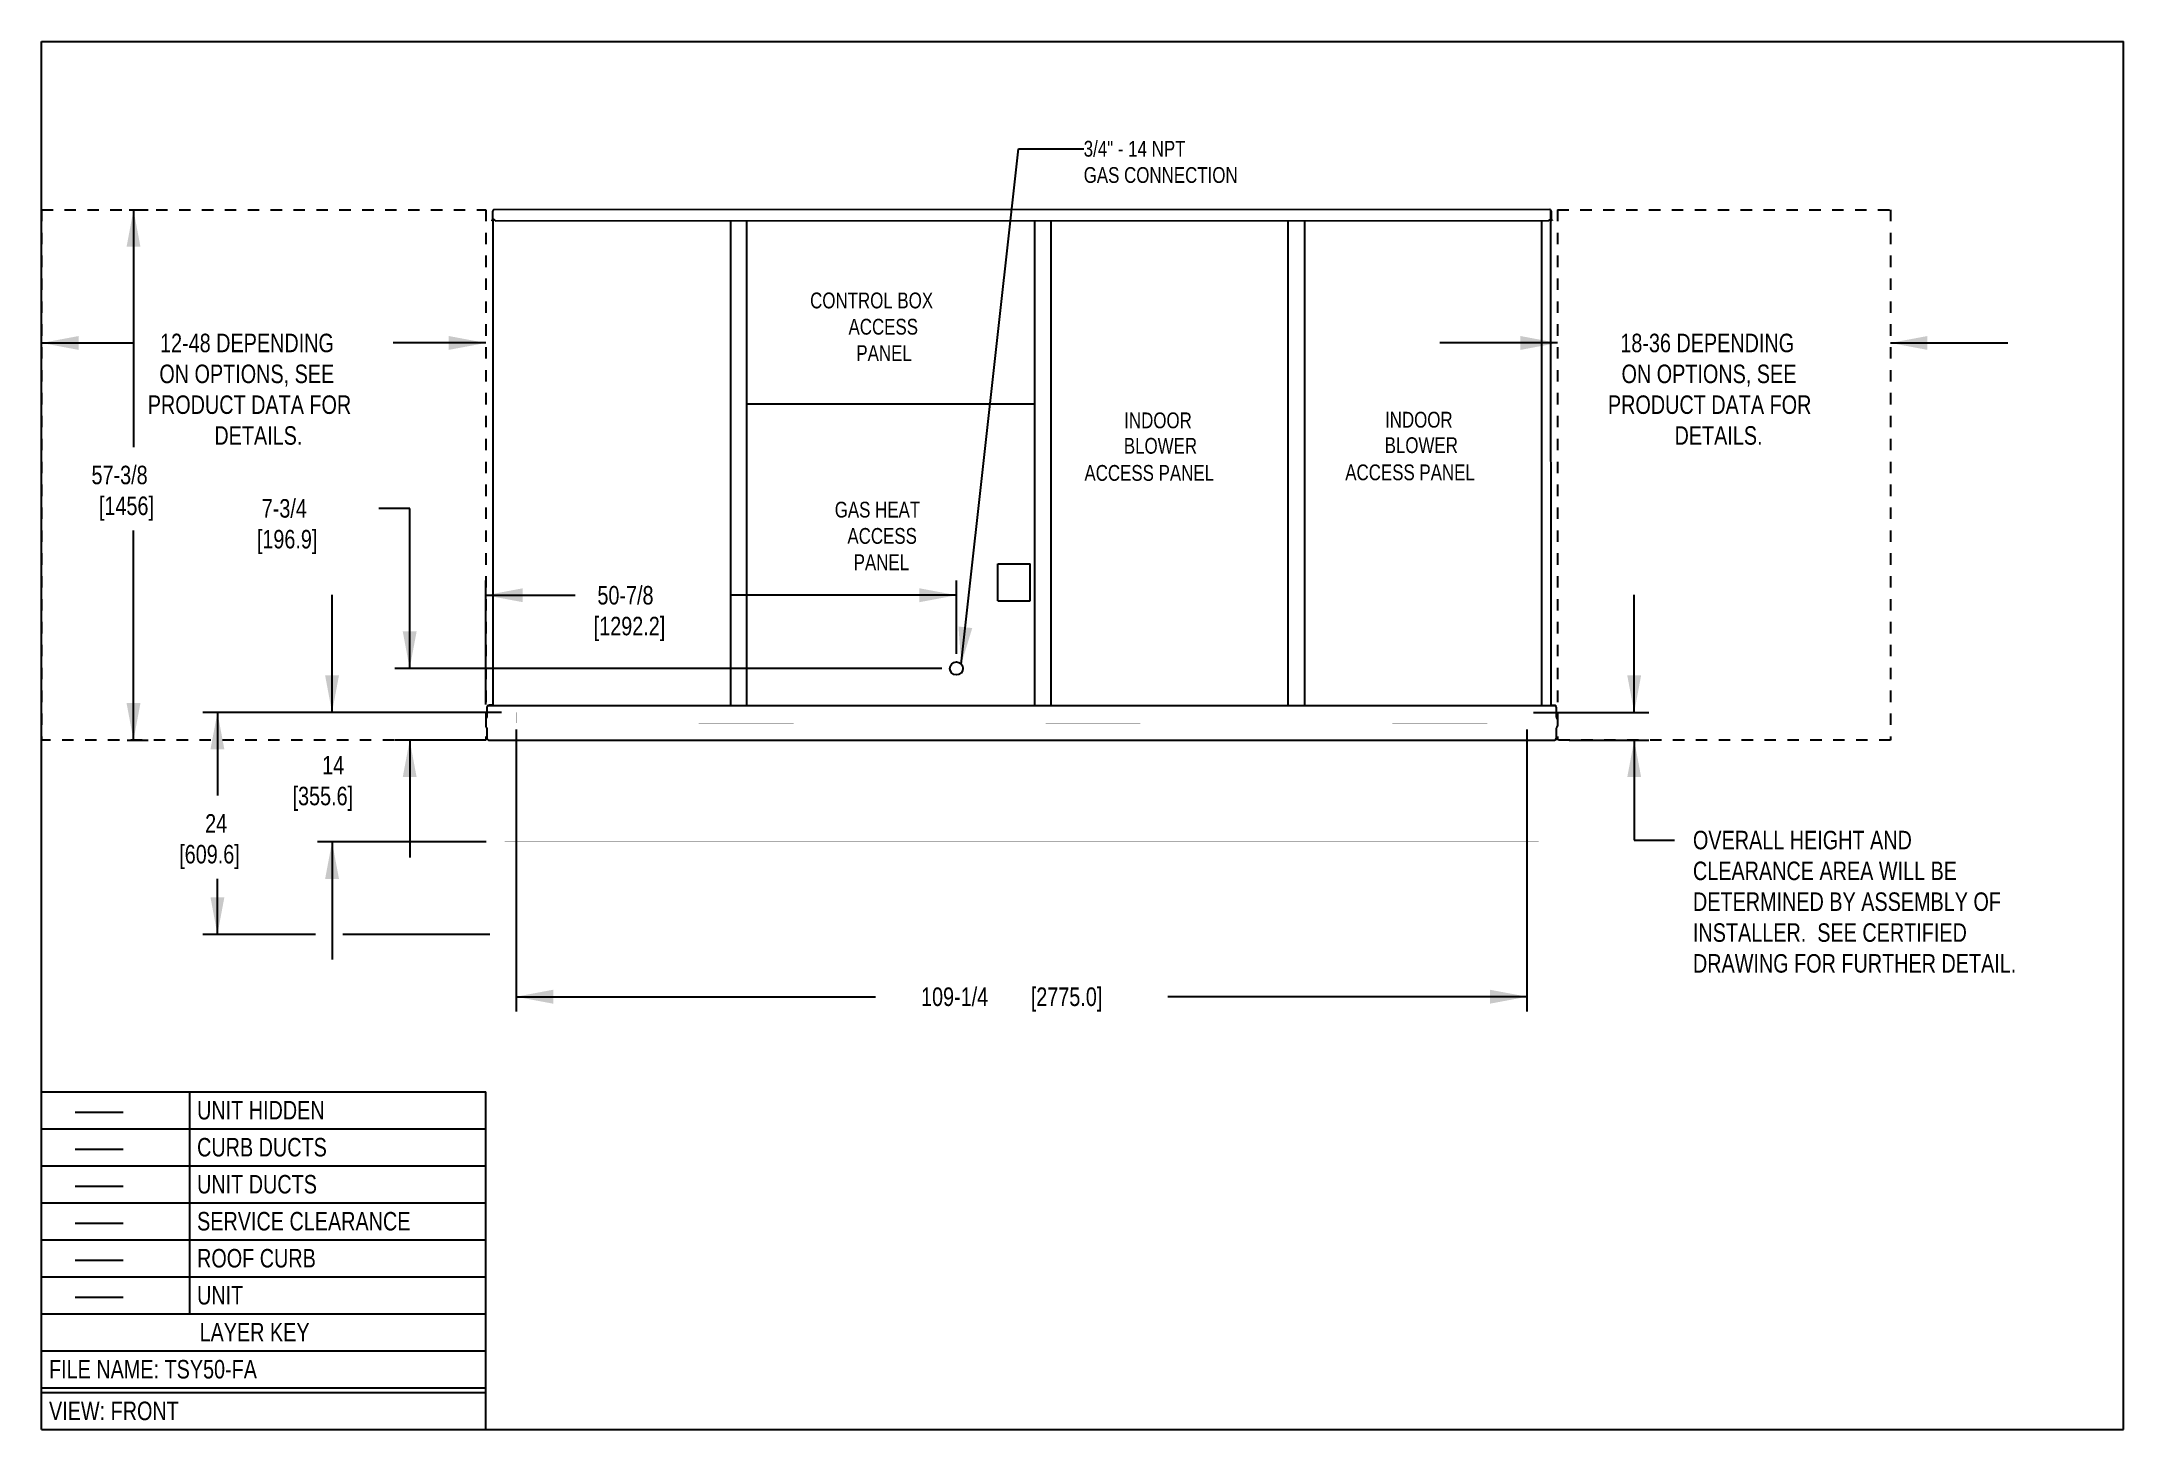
# Model space of a CAD drawing. Extents: x 0 to 225, y 0 to 150.
import ezdxf

# ---------------------------------------------------------------- set-up
doc = ezdxf.new("R2010")
doc.units = 0
doc.header["$LTSCALE"] = 12.375
doc.linetypes.add('DASHED', pattern=[0.2, 0.1, -0.1])
doc.linetypes.add('DOT', pattern=[0.2, 0.1, -0.1])
doc.layers.get('0').update_dxf_attribs({"linetype": 'CONTINUOUS'})
for name, color, linetype in [('CURB-14', 6, 'CONTINUOUS'), ('CURB-14-DIM', 6, 'CONTINUOUS'), ('CURB-24', 6, 'CONTINUOUS'), ('CURB-24-DIM', 6, 'CONTINUOUS'), ('NOTES', 1, 'CONTINUOUS'), ('SERVCLEAR', 1, 'CONTINUOUS'), ('SERVCLRDIM', 1, 'CONTINUOUS'), ('UNIT-DIM', 7, 'CONTINUOUS'), ('UNIT-SOL', 7, 'CONTINUOUS')]:
    doc.layers.add(name, color=color, linetype=linetype)
doc.styles.get("Standard").update_dxf_attribs({"font": 'txt', "width": 0.8})
doc.styles.add('TEXTSTYLE_2', font='txt', dxfattribs={"width": 8})
doc.dimstyles.get("Standard").update_dxf_attribs({"dimtxt": 2, "dimasz": 4, "dimexe": 1.5875, "dimexo": 1.5875, "dimgap": 0.09, "dimtad": 0, "dimtih": 1, "dimtoh": 1, "dimzin": 4, "dimcen": 0.09, "dimazin": 3, "dimtol": 1, "dimtp": 0.03, "dimtm": 0.03, "dimtfac": 1, "dimtofl": 0, "dimtmove": 0, "dimatfit": 3})

# ---------------------------------------------------------------- blocks, each defined once
blk = doc.blocks.new('*U4')
at = {"layer": 'UNIT-DIM', "color": 7, "width": 0.8}
for s, p in [('57-3/8', (5.39, 102.16)), ('[1456]', (6.19, 98.83))]:
    blk.add_text(s, height=2, dxfattribs=at).set_placement(p)
blk = doc.blocks.new('_FILLED')
at = {"color": 0, "linetype": 'BYBLOCK'}
blk.add_solid([(0, 0), (-1, 0.1875), (-1, -0.1875)], dxfattribs=at)
blk = doc.blocks.new('*D3')
at = {"layer": 'UNIT-DIM', "color": 7, "linetype": 'CONTINUOUS'}
for p, q in [((9.47, 131.82), (11.51, 131.82)), ((9.93, 131.82), (9.93, 106.16)), ((9.93, 74.5), (9.93, 97.16)), ((9.24, 74.5), (11.51, 74.5))]:
    blk.add_line(p, q, dxfattribs=at)
blk.add_blockref('*U4', (0, 0))
at = {"layer": 'UNIT-DIM', "color": 7, "linetype": 'CONTINUOUS', "xscale": 4, "yscale": 4, "zscale": 4}
for p, rotation in [((9.93, 131.82), 90), ((9.93, 74.5), 270)]:
    blk.add_blockref('_FILLED', p, dxfattribs=dict(at, rotation=rotation))
blk = doc.blocks.new('*U6')
at = {"layer": 'SERVCLRDIM', "color": 1, "width": 0.8}
for s, p in [('12-48 DEPENDING', (12.8, 116.43)), (' ON OPTIONS, SEE', (12.13, 113.09)), ('PRODUCT DATA FOR', (11.47, 109.76)), ('DETAILS.', (18.67, 106.43))]:
    blk.add_text(s, height=2, dxfattribs=at).set_placement(p)
blk = doc.blocks.new('*D5')
at = {"layer": 'SERVCLRDIM', "color": 1, "linetype": 'CONTINUOUS'}
for p, q in [((0, 117.43), (10, 117.43)), ((48, 117.43), (38, 117.43))]:
    blk.add_line(p, q, dxfattribs=at)
blk.add_blockref('*U6', (0, 0))
at = {"layer": 'SERVCLRDIM', "color": 1, "linetype": 'CONTINUOUS', "xscale": 4, "yscale": 4, "zscale": 4, "rotation": 180}
blk.add_blockref('_FILLED', (0, 117.43), dxfattribs=at)
at = {"layer": 'SERVCLRDIM', "color": 1, "linetype": 'CONTINUOUS', "xscale": 4, "yscale": 4, "zscale": 4}
blk.add_blockref('_FILLED', (48, 117.43), dxfattribs=at)
blk = doc.blocks.new('*U8')
at = {"layer": 'SERVCLRDIM', "color": 1, "width": 0.8}
for s, p in [('18-36 DEPENDING', (170.63, 116.43)), ('ON OPTIONS, SEE', (170.76, 113.09)), ('PRODUCT DATA FOR', (169.29, 109.76)), ('DETAILS.', (176.49, 106.43))]:
    blk.add_text(s, height=2, dxfattribs=at).set_placement(p)
blk = doc.blocks.new('*D7')
at = {"layer": 'SERVCLRDIM', "color": 1, "linetype": 'CONTINUOUS'}
for p, q in [((163.83, 117.43), (151.13, 117.43)), ((199.83, 117.43), (212.53, 117.43))]:
    blk.add_line(p, q, dxfattribs=at)
blk.add_blockref('*U8', (0, 0))
at = {"layer": 'SERVCLRDIM', "color": 1, "linetype": 'CONTINUOUS', "xscale": 4, "yscale": 4, "zscale": 4}
blk.add_blockref('_FILLED', (163.83, 117.43), dxfattribs=at)
at = {"layer": 'SERVCLRDIM', "color": 1, "linetype": 'CONTINUOUS', "xscale": 4, "yscale": 4, "zscale": 4, "rotation": 180}
blk.add_blockref('_FILLED', (199.83, 117.43), dxfattribs=at)
blk = doc.blocks.new('*U10')
at = {"layer": 'CURB-14-DIM', "color": 6, "width": 0.8}
for s, p in [('109-1/4', (95.05, 45.77)), ('[2775.0]', (106.91, 45.77))]:
    blk.add_text(s, height=2, dxfattribs=at).set_placement(p)
blk = doc.blocks.new('*D9')
at = {"layer": 'CURB-14-DIM', "color": 6, "linetype": 'CONTINUOUS'}
for p, q in [((51.29, 75.65), (51.29, 45.18)), ((160.54, 75.65), (160.54, 45.18)), ((51.29, 46.77), (90.11, 46.77)), ((160.54, 46.77), (121.71, 46.77))]:
    blk.add_line(p, q, dxfattribs=at)
blk.add_blockref('*U10', (0, 0))
at = {"layer": 'CURB-14-DIM', "color": 6, "linetype": 'CONTINUOUS', "xscale": 4, "yscale": 4, "zscale": 4, "rotation": 180}
blk.add_blockref('_FILLED', (51.29, 46.77), dxfattribs=at)
at = {"layer": 'CURB-14-DIM', "color": 6, "linetype": 'CONTINUOUS', "xscale": 4, "yscale": 4, "zscale": 4}
blk.add_blockref('_FILLED', (160.54, 46.77), dxfattribs=at)
blk = doc.blocks.new('*U12')
at = {"layer": 'CURB-24-DIM', "color": 6, "width": 0.8}
for s, p in [('24', (17.67, 64.5)), ('[609.6]', (14.87, 61.17))]:
    blk.add_text(s, height=2, dxfattribs=at).set_placement(p)
blk = doc.blocks.new('*D11')
at = {"layer": 'CURB-24-DIM', "color": 6, "linetype": 'CONTINUOUS'}
for p, q in [((49.7, 77.5), (17.42, 77.5)), ((19, 77.5), (19, 68.5)), ((19, 53.5), (19, 59.5)), ((29.6, 53.5), (17.42, 53.5)), ((48.45, 53.5), (32.57, 53.5))]:
    blk.add_line(p, q, dxfattribs=at)
blk.add_blockref('*U12', (0, 0))
at = {"layer": 'CURB-24-DIM', "color": 6, "linetype": 'CONTINUOUS', "xscale": 4, "yscale": 4, "zscale": 4}
for p, rotation in [((19, 77.5), 90), ((19, 53.5), 270)]:
    blk.add_blockref('_FILLED', p, dxfattribs=dict(at, rotation=rotation))
blk = doc.blocks.new('*U14')
at = {"layer": 'CURB-24-DIM', "color": 6, "width": 0.8}
for s, p in [('109-1/4', (95.05, 45.76)), ('[2775.0]', (106.91, 45.76))]:
    blk.add_text(s, height=2, dxfattribs=at).set_placement(p)
blk = doc.blocks.new('*D13')
at = {"layer": 'CURB-24-DIM', "color": 6, "linetype": 'CONTINUOUS'}
for p, q in [((51.29, 75.65), (51.29, 45.17)), ((160.54, 75.65), (160.54, 45.17)), ((51.29, 46.76), (90.11, 46.76)), ((160.54, 46.76), (121.71, 46.76))]:
    blk.add_line(p, q, dxfattribs=at)
blk.add_blockref('*U14', (0, 0))
at = {"layer": 'CURB-24-DIM', "color": 6, "linetype": 'CONTINUOUS', "xscale": 4, "yscale": 4, "zscale": 4, "rotation": 180}
blk.add_blockref('_FILLED', (51.29, 46.76), dxfattribs=at)
at = {"layer": 'CURB-24-DIM', "color": 6, "linetype": 'CONTINUOUS', "xscale": 4, "yscale": 4, "zscale": 4}
blk.add_blockref('_FILLED', (160.54, 46.76), dxfattribs=at)
blk = doc.blocks.new('*U16')
at = {"layer": 'CURB-14-DIM', "color": 6, "width": 0.8}
for s, p in [('14', (30.32, 70.8)), ('[355.6]', (27.12, 67.46))]:
    blk.add_text(s, height=2, dxfattribs=at).set_placement(p)
blk = doc.blocks.new('*D15')
at = {"layer": 'CURB-14-DIM', "color": 6, "linetype": 'CONTINUOUS'}
for p, q in [((31.39, 77.5), (31.39, 90.2)), ((49.7, 77.5), (29.8, 77.5)), ((48.04, 63.5), (29.8, 63.5)), ((31.39, 63.5), (31.39, 50.8))]:
    blk.add_line(p, q, dxfattribs=at)
blk.add_blockref('*U16', (0, 0))
at = {"layer": 'CURB-14-DIM', "color": 6, "linetype": 'CONTINUOUS', "xscale": 4, "yscale": 4, "zscale": 4}
for p, rotation in [((31.39, 77.5), 270), ((31.39, 63.5), 90)]:
    blk.add_blockref('_FILLED', p, dxfattribs=dict(at, rotation=rotation))
blk = doc.blocks.new('*U18')
at = {"layer": 'NOTES', "color": 1, "width": 0.8}
for s, p in [('OVERALL HEIGHT AND', (178.48, 62.7)), ('CLEARANCE AREA WILL BE', (178.48, 59.37)), ('DETERMINED BY ASSEMBLY OF', (178.48, 56.04)), ('INSTALLER.  SEE CERTIFIED', (178.48, 52.7)), ('DRAWING FOR FURTHER DETAIL.', (178.48, 49.37))]:
    blk.add_text(s, height=2, dxfattribs=at).set_placement(p)
blk = doc.blocks.new('*D17')
at = {"layer": 'NOTES', "color": 1, "linetype": 'CONTINUOUS'}
for p, q in [((172.13, 77.5), (172.13, 90.2)), ((161.25, 77.5), (173.72, 77.5)), ((165.11, 74.5), (173.72, 74.5)), ((172.13, 74.5), (172.13, 63.7)), ((172.13, 63.7), (176.48, 63.7))]:
    blk.add_line(p, q, dxfattribs=at)
blk.add_blockref('*U18', (0, 0))
at = {"layer": 'NOTES', "color": 1, "linetype": 'CONTINUOUS', "xscale": 4, "yscale": 4, "zscale": 4}
for p, rotation in [((172.13, 77.5), 270), ((172.13, 74.5), 90)]:
    blk.add_blockref('_FILLED', p, dxfattribs=dict(at, rotation=rotation))
blk = doc.blocks.new('*U20')
at = {"layer": 'UNIT-DIM', "color": 7, "width": 0.8}
for s, p in [('7-3/4', (23.79, 98.55)), ('[196.9]', (23.26, 95.22))]:
    blk.add_text(s, height=2, dxfattribs=at).set_placement(p)
blk = doc.blocks.new('*D19')
at = {"layer": 'UNIT-DIM', "color": 7, "linetype": 'CONTINUOUS'}
for p, q in [((39.78, 99.55), (36.46, 99.55)), ((39.78, 82.25), (39.78, 99.55)), ((97.29, 82.25), (38.19, 82.25)), ((46.72, 74.5), (38.19, 74.5)), ((39.78, 74.5), (39.78, 61.8))]:
    blk.add_line(p, q, dxfattribs=at)
blk.add_blockref('*U20', (0, 0))
at = {"layer": 'UNIT-DIM', "color": 7, "linetype": 'CONTINUOUS', "xscale": 4, "yscale": 4, "zscale": 4}
for p, rotation in [((39.78, 82.25), 270), ((39.78, 74.5), 90)]:
    blk.add_blockref('_FILLED', p, dxfattribs=dict(at, rotation=rotation))
blk = doc.blocks.new('*U22')
at = {"layer": 'UNIT-DIM', "color": 7, "width": 0.8}
for s, p in [('50-7/8', (60.07, 89.16)), ('[1292.2]', (59.67, 85.83))]:
    blk.add_text(s, height=2, dxfattribs=at).set_placement(p)
blk = doc.blocks.new('*D21')
at = {"layer": 'UNIT-DIM', "color": 7, "linetype": 'CONTINUOUS'}
for p, q in [((48, 78.34), (48, 91.75)), ((48, 90.16), (57.67, 90.16)), ((98.88, 90.16), (74.47, 90.16)), ((98.88, 83.84), (98.88, 91.75))]:
    blk.add_line(p, q, dxfattribs=at)
blk.add_blockref('*U22', (0, 0))
at = {"layer": 'UNIT-DIM', "color": 7, "linetype": 'CONTINUOUS', "xscale": 4, "yscale": 4, "zscale": 4, "rotation": 180}
blk.add_blockref('_FILLED', (48, 90.16), dxfattribs=at)
at = {"layer": 'UNIT-DIM', "color": 7, "linetype": 'CONTINUOUS', "xscale": 4, "yscale": 4, "zscale": 4}
blk.add_blockref('_FILLED', (98.88, 90.16), dxfattribs=at)
blk = doc.blocks.new('*U23')
at = {"layer": 'NOTES', "color": 1, "width": 0.8}
blk.add_text('VIEW: FRONT', height=2, dxfattribs=at).set_placement((0.8, 1))
blk = doc.blocks.new('*U24')
at = {"layer": 'NOTES', "color": 1, "width": 0.8}
blk.add_text('FILE NAME: TSY50-FA', height=2, dxfattribs=at).set_placement((0.8, 5.5))
blk = doc.blocks.new('*U25')
at = {"layer": 'NOTES', "color": 1, "width": 0.8}
blk.add_text('LAYER KEY', height=2, dxfattribs=at).set_placement((17.07, 9.5))
blk = doc.blocks.new('*U26')
at = {"layer": 'NOTES', "color": 7, "style": 'TEXTSTYLE_2', "width": 8}
blk.add_text('-', height=2, dxfattribs=at).set_placement((2.67, 13.5))
blk = doc.blocks.new('*U27')
at = {"layer": 'NOTES', "color": 1, "width": 0.8}
blk.add_text('UNIT', height=2, dxfattribs=at).set_placement((16.8, 13.5))
blk = doc.blocks.new('*U28')
at = {"layer": 'NOTES', "color": 6, "style": 'TEXTSTYLE_2', "width": 8}
blk.add_text('-', height=2, dxfattribs=at).set_placement((2.67, 17.5))
blk = doc.blocks.new('*U29')
at = {"layer": 'NOTES', "color": 1, "width": 0.8}
blk.add_text('ROOF CURB', height=2, dxfattribs=at).set_placement((16.8, 17.5))
blk = doc.blocks.new('*U30')
at = {"layer": 'NOTES', "color": 1, "style": 'TEXTSTYLE_2', "width": 8}
blk.add_text('-', height=2, dxfattribs=at).set_placement((2.67, 21.5))
blk = doc.blocks.new('*U31')
at = {"layer": 'NOTES', "color": 1, "width": 0.8}
blk.add_text('SERVICE CLEARANCE', height=2, dxfattribs=at).set_placement((16.8, 21.5))
blk = doc.blocks.new('*U32')
at = {"layer": 'NOTES', "color": 2, "style": 'TEXTSTYLE_2', "width": 8}
blk.add_text('-', height=2, dxfattribs=at).set_placement((2.67, 25.5))
blk = doc.blocks.new('*U33')
at = {"layer": 'NOTES', "color": 1, "width": 0.8}
blk.add_text('UNIT DUCTS', height=2, dxfattribs=at).set_placement((16.8, 25.5))
blk = doc.blocks.new('*U34')
at = {"layer": 'NOTES', "color": 5, "style": 'TEXTSTYLE_2', "width": 8}
blk.add_text('-', height=2, dxfattribs=at).set_placement((2.67, 29.5))
blk = doc.blocks.new('*U35')
at = {"layer": 'NOTES', "color": 1, "width": 0.8}
blk.add_text('CURB DUCTS', height=2, dxfattribs=at).set_placement((16.8, 29.5))
blk = doc.blocks.new('*U36')
at = {"layer": 'NOTES', "color": 8, "style": 'TEXTSTYLE_2', "width": 8}
blk.add_text('-', height=2, dxfattribs=at).set_placement((2.67, 33.5))
blk = doc.blocks.new('*U37')
at = {"layer": 'NOTES', "color": 1, "width": 0.8}
blk.add_text('UNIT HIDDEN', height=2, dxfattribs=at).set_placement((16.8, 33.5))
blk = doc.blocks.new('*U38')
at = {"layer": 'NOTES', "color": 1, "width": 0.8}
blk.add_text('CONTROL BOX', height=1.7069, dxfattribs=at).set_placement((83.06, 121.17))
blk = doc.blocks.new('*U39')
at = {"layer": 'NOTES', "color": 1, "width": 0.8}
blk.add_text('ACCESS', height=1.707, dxfattribs=at).set_placement((87.21, 118.33))
blk = doc.blocks.new('*U40')
at = {"layer": 'NOTES', "color": 1, "width": 0.8}
blk.add_text('PANEL', height=1.707, dxfattribs=at).set_placement((88.06, 115.48))
blk = doc.blocks.new('*U41')
at = {"layer": 'NOTES', "color": 1, "width": 0.8}
blk.add_text('INDOOR', height=1.707, dxfattribs=at).set_placement((145.2, 108.28))
blk = doc.blocks.new('*U42')
at = {"layer": 'NOTES', "color": 1, "width": 0.8}
blk.add_text('BLOWER', height=1.707, dxfattribs=at).set_placement((145.16, 105.53))
blk = doc.blocks.new('*U43')
at = {"layer": 'NOTES', "color": 1, "width": 0.8}
blk.add_text('ACCESS PANEL', height=1.7069, dxfattribs=at).set_placement((140.9, 102.59))
blk = doc.blocks.new('*U44')
at = {"layer": 'NOTES', "color": 1, "width": 0.8}
for s, p in [('GAS HEAT', (85.72, 98.56)), ('ACCESS', (87.09, 95.72)), ('PANEL', (87.77, 92.87))]:
    blk.add_text(s, height=1.707, dxfattribs=at).set_placement(p)
blk = doc.blocks.new('*U45')
at = {"layer": 'NOTES', "color": 1, "width": 0.8}
blk.add_text('INDOOR', height=1.707, dxfattribs=at).set_placement((117.01, 108.21))
blk = doc.blocks.new('*U46')
at = {"layer": 'NOTES', "color": 1, "width": 0.8}
blk.add_text('BLOWER', height=1.707, dxfattribs=at).set_placement((116.97, 105.46))
blk = doc.blocks.new('*U47')
at = {"layer": 'NOTES', "color": 1, "width": 0.8}
blk.add_text('ACCESS PANEL', height=1.7069, dxfattribs=at).set_placement((112.71, 102.53))
blk = doc.blocks.new('*U48')
at = {"layer": 'NOTES', "color": 1, "width": 0.8}
for s, p in [('3/4" - 14 NPT', (112.63, 137.57)), ('GAS CONNECTION', (112.63, 134.73))]:
    blk.add_text(s, height=1.7069, dxfattribs=at).set_placement(p)

msp = doc.modelspace()

# ---------------------------------------------------------------- linework, layer by layer
at = {"color": 7, "linetype": 'CONTINUOUS'}
for p, q in [((0, 0), (0, 150)), ((0, 150), (225, 150)), ((225, 0), (225, 150)), ((0, 0), (225, 0))]:
    msp.add_line(p, q, dxfattribs=at)
at = {"color": 1, "linetype": 'DASHED'}
msp.add_line((199.826, 131.823), (199.826, 74.502), dxfattribs=at)
at = {"layer": 'CURB-14', "color": 6, "linetype": 'DOT', "const_width": 0.00984}
for points in [[(51.288, 76.357), (51.288, 77.502)], [(51.288, 77.502), (160.538, 77.502)], [(160.538, 77.502), (160.538, 76.252)], [(160.538, 76.252), (51.288, 76.357)], [(53.038, 74.502), (53.038, 76.355)], [(158.788, 74.502), (158.788, 76.254)]]:
    msp.add_lwpolyline(points, dxfattribs=at)
at = {"layer": 'CURB-14', "color": 6, "linetype": 'CONTINUOUS'}
for points, const_width in [([(53.038, 74.502), (53.038, 63.502)], 0.0118), ([(158.788, 74.502), (158.788, 63.502)], 0.0118), ([(50.038, 63.502), (161.788, 63.502)], 0.00984)]:
    msp.add_lwpolyline(points, dxfattribs=dict(at, const_width=const_width))
at = {"layer": 'CURB-24', "color": 6, "linetype": 'DOT', "const_width": 0.00984}
for points in [[(51.288, 76.357), (51.288, 77.502)], [(51.288, 77.502), (160.538, 77.502)], [(160.538, 77.502), (160.538, 76.252)], [(160.538, 76.252), (51.288, 76.357)], [(53.038, 74.502), (53.038, 76.355)], [(158.788, 74.502), (158.788, 76.254)]]:
    msp.add_lwpolyline(points, dxfattribs=at)
at = {"layer": 'CURB-24', "color": 6, "linetype": 'CONTINUOUS'}
for points, const_width in [([(53.038, 74.502), (53.038, 53.504)], 0.0118), ([(158.788, 74.502), (158.788, 53.504)], 0.0118), ([(50.038, 53.504), (161.788, 53.504)], 0.00984)]:
    msp.add_lwpolyline(points, dxfattribs=dict(at, const_width=const_width))
at = {"layer": 'NOTES', "color": 1, "linetype": 'CONTINUOUS'}
for p, q in [((99.398, 82.723), (105.58, 138.426)), ((105.58, 138.426), (112.63, 138.426)), ((0, 0), (0, 36.5)), ((0, 36.5), (48, 36.5)), ((16, 12.5), (16, 36.5)), ((48, 0), (48, 36.5)), ((0, 32.5), (48, 32.5)), ((0, 28.5), (48, 28.5)), ((0, 24.5), (48, 24.5)), ((0, 20.5), (48, 20.5)), ((0, 16.5), (48, 16.5)), ((0, 12.5), (48, 12.5)), ((0, 8.5), (48, 8.5)), ((0, 4.5), (48, 4.5)), ((0, 4), (48, 4)), ((0, 0), (48, 0))]:
    msp.add_line(p, q, dxfattribs=at)
msp.add_solid([(99.094, 86.782), (99.398, 82.723), (100.585, 86.616)], dxfattribs=at)
at = {"layer": 'SERVCLEAR', "color": 1, "linetype": 'DASHED'}
for p, q in [((0, 131.823), (0, 74.502)), ((0, 131.823), (48, 131.823)), ((48, 131.823), (48, 74.502)), ((163.826, 131.823), (163.826, 74.502)), ((163.826, 131.823), (199.826, 131.823)), ((199.826, 131.823), (199.826, 74.502)), ((48, 74.502), (0, 74.502)), ((199.826, 74.502), (163.826, 74.502))]:
    msp.add_line(p, q, dxfattribs=at)
at = {"layer": 'UNIT-SOL', "color": 7, "linetype": 'CONTINUOUS'}
for p, q in [((48.652, 130.668), (48.72, 130.736)), ((48.677, 130.642), (48.652, 130.668)), ((48.677, 130.642), (48.746, 130.711)), ((48.746, 130.711), (48.72, 130.736)), ((48.746, 130.774), (48.779, 130.761)), ((48.755, 130.82), (48.755, 131.669)), ((48.791, 130.82), (48.755, 130.82)), ((48.783, 130.761), (48.783, 78.404)), ((48.791, 130.82), (48.791, 130.819)), ((48.791, 130.819), (48.792, 130.819)), ((48.792, 130.819), (48.793, 130.818)), ((48.793, 130.818), (48.795, 130.818)), ((48.795, 130.818), (48.796, 130.817)), ((48.796, 130.817), (48.798, 130.817)), ((48.798, 130.817), (48.799, 130.816)), ((48.799, 130.816), (48.8, 130.816)), ((48.8, 130.816), (48.801, 130.816)), ((48.801, 130.816), (48.802, 130.815)), ((48.802, 130.815), (48.803, 130.815)), ((48.803, 130.815), (48.804, 130.814)), ((48.804, 130.814), (48.805, 130.814)), ((48.805, 130.814), (48.806, 130.813)), ((48.806, 130.813), (48.807, 130.813)), ((48.807, 130.813), (48.808, 130.813)), ((48.808, 130.813), (48.809, 130.812)), ((48.809, 130.812), (48.81, 130.812)), ((48.81, 130.812), (48.811, 130.812)), ((48.811, 130.812), (48.812, 130.811)), ((48.812, 130.811), (48.813, 130.811)), ((48.813, 130.811), (48.814, 130.81)), ((48.814, 130.81), (48.816, 130.81)), ((48.816, 130.81), (48.817, 130.809)), ((48.817, 130.809), (48.817, 130.809)), ((48.817, 130.809), (48.818, 130.809)), ((48.818, 130.809), (48.819, 130.808)), ((48.819, 130.808), (48.82, 130.808)), ((48.82, 130.808), (48.821, 130.808)), ((48.821, 130.808), (48.822, 130.807)), ((48.822, 130.807), (48.823, 130.807)), ((48.823, 130.807), (48.824, 130.806)), ((48.824, 130.806), (48.825, 130.806)), ((48.825, 130.806), (48.826, 130.806)), ((48.826, 130.806), (48.827, 130.805)), ((48.827, 130.805), (48.828, 130.805)), ((48.828, 130.805), (48.829, 130.805)), ((48.829, 130.805), (48.83, 130.804)), ((48.83, 130.804), (48.832, 130.803)), ((48.83, 130.804), (48.83, 130.804)), ((48.832, 130.803), (48.833, 130.803)), ((48.833, 130.803), (48.834, 130.802)), ((48.834, 130.802), (48.835, 130.802)), ((48.835, 130.802), (48.836, 130.802)), ((48.836, 130.802), (48.837, 130.801)), ((48.837, 130.801), (48.838, 130.801)), ((48.838, 130.801), (48.839, 130.801)), ((48.839, 130.801), (48.84, 130.8)), ((48.84, 130.8), (48.842, 130.8)), ((48.842, 130.8), (48.843, 130.799)), ((48.843, 130.799), (48.843, 130.799)), ((48.843, 130.799), (48.844, 130.799)), ((48.844, 130.799), (48.845, 130.798)), ((48.845, 130.798), (48.846, 130.798)), ((48.846, 130.798), (48.847, 130.797)), ((48.847, 130.797), (48.848, 130.797)), ((48.848, 130.797), (48.849, 130.797)), ((48.849, 130.797), (48.851, 130.796)), ((48.851, 130.796), (48.852, 130.796)), ((48.852, 130.796), (48.853, 130.795)), ((48.853, 130.795), (48.854, 130.795)), ((48.854, 130.795), (48.855, 130.795)), ((48.855, 130.795), (48.856, 130.794)), ((48.856, 130.794), (48.856, 130.794)), ((48.856, 130.794), (48.857, 130.794)), ((48.857, 130.794), (48.858, 130.793)), ((48.858, 130.793), (48.859, 130.793)), ((48.859, 130.793), (48.86, 130.792)), ((48.86, 130.792), (48.861, 130.792)), ((48.861, 130.792), (48.862, 130.792)), ((48.862, 130.792), (48.863, 130.791)), ((48.863, 130.791), (48.864, 130.791)), ((48.864, 130.791), (48.865, 130.791)), ((48.865, 130.791), (48.866, 130.79)), ((48.866, 130.79), (48.867, 130.79)), ((48.867, 130.79), (48.868, 130.79)), ((48.868, 130.79), (48.869, 130.789)), ((48.869, 130.789), (48.869, 130.789)), ((48.869, 130.789), (48.87, 130.789)), ((48.87, 130.789), (48.871, 130.788)), ((48.871, 130.788), (48.872, 130.788)), ((48.872, 130.788), (48.873, 130.787)), ((48.873, 130.787), (48.874, 130.787)), ((48.874, 130.787), (48.875, 130.787)), ((48.875, 130.787), (48.876, 130.786)), ((48.876, 130.786), (48.877, 130.786)), ((48.877, 130.786), (48.878, 130.786)), ((48.878, 130.786), (48.879, 130.785)), ((48.879, 130.785), (48.88, 130.785)), ((48.88, 130.785), (48.881, 130.785)), ((48.881, 130.785), (48.882, 130.784)), ((48.882, 130.784), (48.883, 130.784)), ((48.883, 130.784), (48.884, 130.783)), ((48.883, 130.784), (48.883, 130.784)), ((48.884, 130.783), (48.885, 130.783)), ((48.885, 130.783), (48.886, 130.783)), ((48.886, 130.783), (48.887, 130.782)), ((48.887, 130.782), (48.888, 130.782)), ((48.888, 130.782), (48.889, 130.782)), ((48.889, 130.782), (48.89, 130.781)), ((48.89, 130.781), (48.891, 130.781)), ((48.891, 130.781), (48.892, 130.781)), ((48.892, 130.781), (48.893, 130.78)), ((48.893, 130.78), (48.894, 130.78)), ((48.894, 130.78), (48.895, 130.779)), ((48.895, 130.779), (48.896, 130.779)), ((48.896, 130.779), (48.897, 130.779)), ((48.897, 130.779), (48.897, 130.778)), ((48.897, 130.778), (48.898, 130.778)), ((48.898, 130.778), (48.899, 130.778)), ((48.899, 130.778), (48.9, 130.777)), ((48.9, 130.777), (48.901, 130.777)), ((48.901, 130.777), (48.902, 130.777)), ((48.902, 130.777), (48.903, 130.776)), ((48.903, 130.776), (48.904, 130.776)), ((48.904, 130.776), (48.905, 130.776)), ((48.905, 130.776), (48.907, 130.775)), ((48.908, 131.823), (48.906, 131.823)), ((48.907, 130.775), (48.908, 130.775)), ((48.908, 130.775), (48.909, 130.774)), ((163.016, 131.844), (48.909, 131.823)), ((48.909, 130.761), (48.909, 130.774)), ((48.909, 130.76), (48.909, 130.761)), ((48.909, 130.76), (48.909, 130.76)), ((48.91, 130.759), (48.909, 130.76)), ((48.91, 130.759), (48.91, 130.759)), ((48.912, 130.757), (48.91, 130.759)), ((48.912, 130.756), (48.912, 130.757)), ((48.912, 130.757), (48.912, 130.757)), ((48.914, 130.755), (48.912, 130.756)), ((48.914, 130.755), (48.914, 130.755)), ((48.915, 130.754), (48.914, 130.755)), ((48.916, 130.753), (48.915, 130.754)), ((48.916, 130.753), (48.916, 130.753)), ((48.918, 130.75), (48.916, 130.753)), ((48.919, 130.75), (48.918, 130.75)), ((48.919, 130.749), (48.919, 130.75)), ((48.919, 130.75), (48.919, 130.75)), ((48.921, 130.747), (48.919, 130.749)), ((48.921, 130.747), (48.921, 130.747)), ((48.924, 130.744), (48.921, 130.747)), ((48.925, 130.743), (48.924, 130.744)), ((48.926, 130.743), (48.925, 130.743)), ((48.926, 130.742), (48.926, 130.743)), ((48.93, 130.738), (48.926, 130.742)), ((48.931, 130.737), (48.93, 130.738)), ((48.932, 130.736), (48.931, 130.737)), ((48.933, 130.735), (48.932, 130.736)), ((48.938, 130.73), (48.933, 130.735)), ((48.939, 130.73), (48.938, 130.73)), ((48.942, 130.727), (48.939, 130.73)), ((48.942, 130.726), (48.942, 130.727)), ((48.944, 130.725), (48.942, 130.726)), ((48.944, 130.724), (48.944, 130.725)), ((48.944, 130.724), (48.944, 130.724)), ((48.945, 130.724), (48.944, 130.724)), ((48.946, 130.722), (48.945, 130.724)), ((48.947, 130.722), (48.946, 130.722)), ((48.947, 130.721), (48.947, 130.722)), ((48.948, 130.721), (48.947, 130.721)), ((48.949, 130.72), (48.948, 130.721)), ((48.95, 130.719), (48.949, 130.72)), ((48.951, 130.718), (48.95, 130.719)), ((48.95, 130.719), (48.95, 130.719)), ((48.951, 130.718), (48.951, 130.718)), ((48.952, 130.717), (48.951, 130.718)), ((48.953, 130.716), (48.952, 130.717)), ((48.952, 130.717), (48.952, 130.717)), ((48.954, 130.716), (48.953, 130.716)), ((48.954, 130.715), (48.954, 130.716)), ((48.955, 130.715), (48.954, 130.715)), ((48.954, 130.715), (48.954, 130.715)), ((48.956, 130.714), (48.955, 130.715)), ((48.957, 130.713), (48.956, 130.714)), ((48.956, 130.714), (48.956, 130.714)), ((48.957, 130.713), (48.957, 130.713)), ((48.958, 130.712), (48.957, 130.713)), ((48.958, 130.712), (48.958, 130.712)), ((48.959, 130.711), (48.958, 130.712)), ((48.96, 130.711), (48.959, 130.711)), ((48.959, 130.711), (48.959, 130.711)), ((48.96, 130.711), (49.056, 130.642)), ((49.056, 130.642), (162.92, 130.663)), ((74.502, 78.254), (74.502, 130.647)), ((76.234, 78.254), (76.234, 130.647)), ((107.337, 78.254), (107.337, 130.653)), ((109.086, 130.653), (109.086, 78.254)), ((134.689, 130.658), (134.689, 78.254)), ((136.492, 130.658), (136.492, 78.254)), ((162.095, 130.663), (162.095, 78.254)), ((162.92, 130.663), (163.016, 130.731)), ((163.019, 131.844), (163.016, 131.844)), ((163.016, 130.756), (163.016, 130.731)), ((163.017, 130.756), (163.018, 130.757)), ((163.018, 130.757), (163.019, 130.757)), ((163.019, 131.844), (163.019, 131.844)), ((163.02, 131.844), (163.019, 131.844)), ((163.019, 130.757), (163.02, 130.758)), ((163.02, 131.843), (163.02, 131.844)), ((163.021, 131.843), (163.02, 131.843)), ((163.02, 130.758), (163.022, 130.759)), ((163.021, 131.843), (163.021, 131.843)), ((163.022, 131.843), (163.021, 131.843)), ((163.022, 131.843), (163.022, 131.843)), ((163.023, 131.843), (163.022, 131.843)), ((163.022, 130.759), (163.023, 130.76)), ((163.023, 131.843), (163.023, 131.843)), ((163.024, 131.843), (163.023, 131.843)), ((163.023, 130.76), (163.025, 130.761)), ((163.024, 131.843), (163.024, 131.843)), ((163.025, 131.843), (163.024, 131.843)), ((163.025, 131.843), (163.025, 131.843)), ((163.026, 131.842), (163.025, 131.843)), ((163.025, 130.761), (163.026, 130.762)), ((163.025, 130.761), (163.025, 130.761)), ((163.026, 131.842), (163.026, 131.842)), ((163.027, 131.842), (163.026, 131.842)), ((163.026, 130.762), (163.031, 130.765)), ((163.027, 131.842), (163.027, 131.842)), ((163.029, 131.842), (163.027, 131.842)), ((163.029, 131.842), (163.029, 131.842)), ((163.03, 131.841), (163.029, 131.842)), ((163.03, 131.841), (163.03, 131.841)), ((163.031, 131.841), (163.03, 131.841)), ((163.031, 131.841), (163.031, 131.841)), ((163.032, 131.841), (163.031, 131.841)), ((163.031, 130.765), (163.032, 130.765)), ((163.032, 131.84), (163.032, 131.841)), ((163.033, 131.84), (163.032, 131.84)), ((163.032, 130.765), (163.04, 130.77)), ((163.033, 131.84), (163.033, 131.84)), ((163.034, 131.84), (163.033, 131.84)), ((163.034, 131.839), (163.034, 131.84)), ((163.035, 131.839), (163.034, 131.839)), ((163.035, 131.839), (163.035, 131.839)), ((163.036, 131.839), (163.035, 131.839)), ((163.036, 131.838), (163.036, 131.839)), ((163.037, 131.838), (163.036, 131.838)), ((163.037, 131.838), (163.037, 131.838)), ((163.038, 131.837), (163.037, 131.838)), ((163.038, 131.837), (163.038, 131.837)), ((163.039, 131.837), (163.038, 131.837)), ((163.039, 131.837), (163.039, 131.837)), ((163.04, 131.836), (163.039, 131.837)), ((163.04, 131.836), (163.04, 131.836)), ((163.041, 131.836), (163.04, 131.836)), ((163.04, 130.77), (163.041, 130.771)), ((163.041, 131.835), (163.041, 131.836)), ((163.042, 131.835), (163.041, 131.835)), ((163.041, 130.771), (163.046, 130.774)), ((163.042, 131.835), (163.042, 131.835)), ((163.043, 131.834), (163.042, 131.835)), ((163.043, 131.834), (163.043, 131.834)), ((163.044, 131.834), (163.043, 131.834)), ((163.044, 131.833), (163.044, 131.834)), ((163.045, 131.833), (163.044, 131.833)), ((163.045, 131.832), (163.045, 131.833)), ((163.046, 131.832), (163.045, 131.832)), ((163.046, 131.832), (163.046, 131.832)), ((163.047, 131.831), (163.046, 131.832)), ((163.046, 130.774), (163.047, 130.775)), ((163.047, 131.831), (163.047, 131.831)), ((163.048, 131.831), (163.047, 131.831)), ((163.047, 130.775), (163.05, 130.776)), ((163.048, 131.83), (163.048, 131.831)), ((163.049, 131.83), (163.048, 131.83)), ((163.049, 131.829), (163.049, 131.83)), ((163.05, 131.829), (163.049, 131.829)), ((163.05, 131.828), (163.05, 131.829)), ((163.051, 131.828), (163.05, 131.828)), ((163.05, 130.776), (163.051, 130.777)), ((163.051, 131.828), (163.051, 131.828)), ((163.052, 131.827), (163.051, 131.828)), ((163.051, 130.777), (163.052, 130.778)), ((163.052, 131.826), (163.052, 131.827)), ((163.053, 131.826), (163.052, 131.826)), ((163.052, 130.778), (163.053, 130.779)), ((163.052, 130.778), (163.052, 130.778)), ((163.053, 131.826), (163.053, 131.826)), ((163.054, 131.825), (163.053, 131.826)), ((163.053, 130.779), (163.055, 130.78)), ((163.054, 131.825), (163.054, 131.825)), ((163.055, 131.824), (163.054, 131.825)), ((163.055, 131.824), (163.055, 131.824)), ((163.056, 131.823), (163.055, 131.824)), ((163.055, 130.78), (163.056, 130.781)), ((163.056, 131.823), (163.056, 131.823)), ((163.057, 131.822), (163.056, 131.823)), ((163.056, 130.781), (163.058, 130.782)), ((163.057, 131.821), (163.057, 131.822)), ((163.058, 131.821), (163.057, 131.821)), ((163.058, 131.821), (163.058, 131.821)), ((163.059, 131.82), (163.058, 131.821)), ((163.058, 130.782), (163.059, 130.783)), ((163.059, 131.819), (163.059, 131.82)), ((163.06, 131.819), (163.059, 131.819)), ((163.059, 130.783), (163.06, 130.783)), ((163.06, 131.818), (163.06, 131.819)), ((163.061, 131.818), (163.06, 131.818)), ((163.06, 130.783), (163.061, 130.784)), ((163.061, 131.817), (163.061, 131.818)), ((163.062, 131.817), (163.061, 131.817)), ((163.061, 130.784), (163.062, 130.785)), ((163.062, 131.816), (163.062, 131.817)), ((163.063, 131.815), (163.062, 131.816)), ((163.062, 130.785), (163.063, 130.785)), ((163.063, 131.815), (163.063, 131.815)), ((163.064, 131.814), (163.063, 131.815)), ((163.063, 130.785), (163.064, 130.786)), ((163.064, 131.814), (163.064, 131.814)), ((163.065, 131.813), (163.064, 131.814)), ((163.064, 130.786), (163.065, 130.787)), ((163.065, 131.812), (163.065, 131.813)), ((163.066, 131.812), (163.065, 131.812)), ((163.065, 130.787), (163.066, 130.787)), ((163.066, 131.811), (163.066, 131.812)), ((163.067, 131.81), (163.066, 131.811)), ((163.066, 130.787), (163.067, 130.788)), ((163.067, 131.81), (163.067, 131.81)), ((163.068, 131.809), (163.067, 131.81)), ((163.067, 130.789), (163.068, 130.789)), ((163.067, 130.788), (163.067, 130.789)), ((163.068, 131.809), (163.068, 131.809)), ((163.069, 131.808), (163.068, 131.809)), ((163.068, 130.789), (163.069, 130.79)), ((163.069, 131.807), (163.069, 131.808)), ((163.07, 131.807), (163.069, 131.807)), ((163.069, 130.79), (163.07, 130.791)), ((163.07, 131.806), (163.07, 131.807)), ((163.071, 131.805), (163.07, 131.806)), ((163.07, 130.791), (163.072, 130.792)), ((163.071, 131.805), (163.071, 131.805)), ((163.072, 131.804), (163.071, 131.805)), ((163.072, 131.803), (163.072, 131.804)), ((163.073, 131.803), (163.072, 131.803)), ((163.072, 130.792), (163.073, 130.793)), ((163.073, 131.801), (163.073, 131.803)), ((163.074, 131.801), (163.073, 131.801)), ((163.073, 130.793), (163.075, 130.794)), ((163.074, 131.8), (163.074, 131.801)), ((163.075, 131.8), (163.074, 131.8)), ((163.075, 131.799), (163.075, 131.8)), ((163.076, 131.798), (163.075, 131.799)), ((163.075, 130.794), (163.076, 130.795)), ((163.076, 131.797), (163.076, 131.798)), ((163.077, 131.797), (163.076, 131.797)), ((163.076, 130.795), (163.079, 130.797)), ((163.077, 131.796), (163.077, 131.797)), ((163.078, 131.796), (163.077, 131.796)), ((163.078, 131.794), (163.078, 131.796)), ((163.079, 131.794), (163.078, 131.794)), ((163.079, 131.793), (163.079, 131.794)), ((163.08, 131.793), (163.079, 131.793)), ((163.079, 130.797), (163.08, 130.797)), ((163.08, 131.791), (163.08, 131.793)), ((163.081, 131.791), (163.08, 131.791)), ((163.08, 130.798), (163.082, 130.799)), ((163.08, 130.797), (163.08, 130.798)), ((163.081, 131.79), (163.081, 131.791)), ((163.082, 131.789), (163.081, 131.79)), ((163.082, 131.788), (163.082, 131.789)), ((163.083, 131.788), (163.082, 131.788)), ((163.082, 130.799), (163.083, 130.8)), ((163.083, 131.787), (163.083, 131.788)), ((163.084, 131.786), (163.083, 131.787)), ((163.083, 130.8), (163.088, 130.804)), ((163.084, 131.786), (163.084, 131.786)), ((163.088, 130.804), (163.089, 130.804)), ((163.089, 130.804), (163.091, 130.806)), ((163.091, 130.806), (163.096, 130.81)), ((163.091, 130.806), (163.091, 130.806)), ((163.096, 130.81), (163.097, 130.81)), ((163.097, 130.81), (163.101, 130.813)), ((163.101, 130.814), (163.11, 130.82)), ((163.101, 130.813), (163.101, 130.814)), ((163.11, 130.821), (163.119, 130.827)), ((163.11, 130.82), (163.11, 130.821)), ((163.119, 130.828), (163.122, 130.83)), ((163.119, 130.827), (163.119, 130.828)), ((163.122, 130.83), (163.123, 130.831)), ((163.123, 130.831), (163.128, 130.834)), ((163.128, 130.835), (163.135, 130.84)), ((163.128, 130.834), (163.128, 130.835)), ((163.134, 130.84), (163.134, 131.69)), ((163.134, 131.69), (163.17, 131.69)), ((163.144, 78.314), (163.134, 130.84)), ((163.134, 130.84), (163.17, 130.84)), ((163.17, 131.69), (163.17, 130.84)), ((163.205, 130.756), (163.179, 130.731)), ((163.179, 130.731), (163.248, 130.663)), ((163.205, 130.756), (163.273, 130.688)), ((163.273, 130.688), (163.248, 130.663)), ((76.338, 110.864), (107.238, 110.864)), ((103.337, 89.542), (103.337, 93.542)), ((103.337, 93.542), (106.837, 93.542)), ((106.837, 89.542), (106.837, 93.542)), ((103.337, 89.542), (106.837, 89.542)), ((48, 76.754), (48, 76.006)), ((48.092, 76.909), (48.045, 76.862)), ((48.118, 78.066), (48.118, 76.973)), ((48.306, 78.254), (163.52, 78.254)), ((48.331, 78.284), (48.331, 78.254)), ((48.751, 78.284), (48.331, 78.284)), ((48.813, 78.404), (48.783, 78.404)), ((48.813, 78.346), (48.813, 78.404)), ((163.174, 78.284), (163.614, 78.284)), ((163.174, 78.254), (163.614, 78.254)), ((163.476, 78.284), (163.476, 78.254)), ((163.614, 78.284), (163.614, 78.254)), ((163.708, 78.066), (163.708, 76.973)), ((163.734, 76.909), (163.781, 76.862)), ((163.826, 76.754), (163.826, 76.006)), ((48.045, 75.898), (48.092, 75.851)), ((48.118, 75.787), (48.118, 74.69)), ((48.306, 74.502), (163.52, 74.502)), ((163.708, 75.787), (163.708, 74.69)), ((163.781, 75.898), (163.734, 75.851))]:
    msp.add_line(p, q, dxfattribs=at)
msp.add_circle((98.875, 82.252), 0.704, dxfattribs=at)
for centre, radius, start, end in [((48.637, 130.819), 0.118, 315.02802, 0.01019), ((48.637, 130.819), 0.154, 315.02387, 0.01019), ((48.909, 131.669), 0.154, 90.01018, 180.0102), ((163.016, 131.69), 0.154, 0.01019, 89.99082), ((163.016, 131.69), 0.118, 0.0102, 55.41486), ((163.288, 130.84), 0.154, 180.0102, 225.0239), ((163.288, 130.84), 0.118, 180.0102, 225.02806), ((48.152, 76.754), 0.152, 135, 180), ((48.028, 76.973), 0.0905, 315, 0), ((48.306, 78.066), 0.188, 90, 180), ((48.751, 78.346), 0.062, 270, 0), ((163.174, 78.314), 0.0299, 180.0102, 270.0102), ((163.52, 78.066), 0.188, 0, 90), ((163.798, 76.973), 0.0905, 180, 225), ((163.674, 76.754), 0.152, 0, 45), ((48.152, 76.006), 0.152, 180, 225), ((48.028, 75.787), 0.0905, 0, 45), ((48.306, 74.69), 0.188, 180, 270), ((163.52, 74.69), 0.188, 270, 0), ((163.798, 75.787), 0.0905, 135, 180), ((163.674, 76.006), 0.152, 315, 0)]:
    msp.add_arc(centre, radius, start, end, dxfattribs=at)

# ---------------------------------------------------------------- block references
for name in ['*U48', '*U38', '*U39', '*U40', '*U45', '*U41', '*U46', '*U42', '*U47', '*U43', '*U44', '*U36', '*U37', '*U35', '*U34', '*U33', '*U32', '*U31', '*U30', '*U28', '*U29', '*U26', '*U27', '*U25', '*U24', '*U23']:
    msp.add_blockref(name, (0, 0))

# ---------------------------------------------------------------- dimensions: what is measured, and where the dimension line sits
at = {"layer": 'CURB-14-DIM', "color": 6, "linetype": 'CONTINUOUS'}
dim = msp.add_linear_dim(base=(31.389, 63.502), p1=(51.288, 77.502), p2=(49.631, 63.502), angle=270, text='<> ', dimstyle='Standard', dxfattribs=at)
dim.commit()
dim.dimension.update_dxf_attribs({"geometry": '*D15', "text_midpoint": (30.589, 70.295), "dimtype": 128})
dim = msp.add_linear_dim(base=(160.538, 46.768), p1=(51.288, 77.234), p2=(160.538, 77.234), text='<> ', dimstyle='Standard', dxfattribs=at)
dim.commit()
dim.dimension.update_dxf_attribs({"geometry": '*D9', "text_midpoint": (105.113, 46.768), "dimtype": 128})
at = {"layer": 'CURB-24-DIM', "color": 6, "linetype": 'CONTINUOUS'}
dim = msp.add_linear_dim(base=(19.005, 77.502), p1=(50.038, 53.504), p2=(51.288, 77.502), angle=90, text='<> ', dimstyle='Standard', dxfattribs=at)
dim.commit()
dim.dimension.update_dxf_attribs({"geometry": '*D11', "text_midpoint": (18.205, 64.003), "dimtype": 128})
dim = msp.add_linear_dim(base=(160.538, 46.762), p1=(51.288, 77.234), p2=(160.538, 77.234), text='<> ', dimstyle='Standard', dxfattribs=at)
dim.commit()
dim.dimension.update_dxf_attribs({"geometry": '*D13', "text_midpoint": (105.113, 46.762), "dimtype": 128})
at = {"layer": 'NOTES', "color": 1, "linetype": 'CONTINUOUS'}
dim = msp.add_linear_dim(base=(172.134, 74.502), p1=(159.662, 77.502), p2=(163.52, 74.502), angle=270, text='OVERALL HEIGHT AND \\PCLEARANCE AREA WILL BE \\PDETERMINED BY ASSEMBLY OF \\PINSTALLER.  SEE CERTIFIED \\PDRAWING FOR FURTHER DETAIL.', dimstyle='Standard', dxfattribs=at)
dim.commit()
dim.dimension.update_dxf_attribs({"geometry": '*D17', "text_midpoint": (200.084, 57.705), "dimtype": 128})
at = {"layer": 'SERVCLRDIM', "color": 1, "linetype": 'CONTINUOUS'}
for base, p1, p2, text, picture, middle in [((48, 117.426), (0, 131.823), (48, 131.823), '12-48 DEPENDING\\P ON OPTIONS, SEE \\PPRODUCT DATA FOR\\PDETAILS.', '*D5', (24, 112.926)), ((199.826, 117.426), (163.826, 131.823), (199.826, 131.823), '18-36 DEPENDING\\PON OPTIONS, SEE \\PPRODUCT DATA FOR\\PDETAILS.', '*D7', (181.826, 112.926))]:
    dim = msp.add_linear_dim(base=base, p1=p1, p2=p2, text=text, dimstyle='Standard', dxfattribs=at)
    dim.commit()
    dim.dimension.update_dxf_attribs({"geometry": picture, "text_midpoint": middle, "dimtype": 128})
at = {"layer": 'UNIT-DIM', "color": 7, "linetype": 'CONTINUOUS'}
dim = msp.add_linear_dim(base=(9.925, 131.823), p1=(13.1, 74.502), p2=(13.1, 131.823), angle=90, text='<> ', dimstyle='Standard', dxfattribs=at)
dim.commit()
dim.dimension.update_dxf_attribs({"geometry": '*D3', "text_midpoint": (9.125, 101.663), "dimtype": 128})
for base, p1, p2, angle, picture, middle in [((39.777, 82.252), (48.306, 74.502), (98.875, 82.252), 90, '*D19', (28.855, 98.051)), ((48, 90.162919429), (98.875, 82.252355921), (48, 76.754100771), 180, '*D21', (66.069189453, 88.662919429))]:
    dim = msp.add_linear_dim(base=base, p1=p1, p2=p2, angle=angle, dimstyle='Standard', dxfattribs=at)
    dim.commit()
    dim.dimension.update_dxf_attribs({"geometry": picture, "text_midpoint": middle, "dimtype": 128})

doc.saveas('drawing.dxf')
